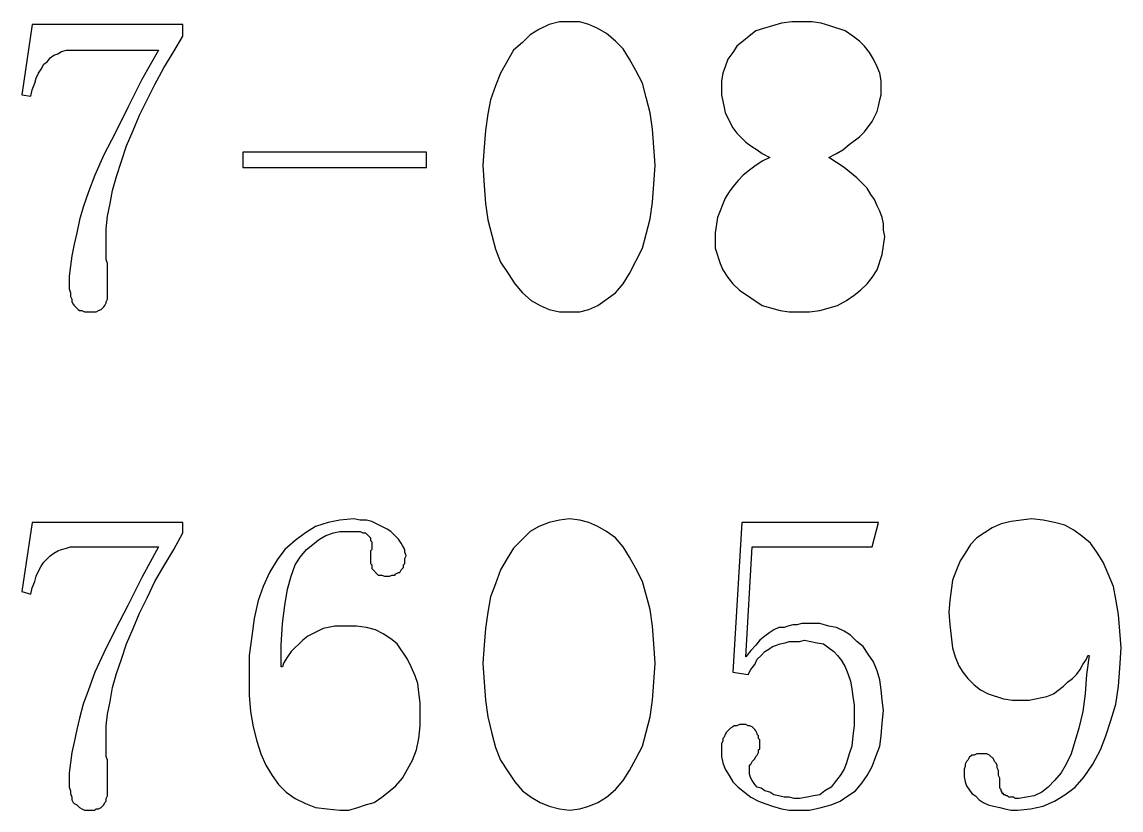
# Model space of a CAD drawing. Extents: x -150 to 150, y -100 to 100.
# Drawn here: x -95.49 to -86.88, y -82.82 to -76.65 of the extents above; entities that cross this region are included whole.
import ezdxf

# ---------------------------------------------------------------- set-up
doc = ezdxf.new("R2010")
doc.units = 0
doc.header["$MEASUREMENT"] = 0
doc.layers.get('0').update_dxf_attribs({"linetype": 'CONTINUOUS'})

msp = doc.modelspace()

# ---------------------------------------------------------------- linework, layer by layer
for points in [[(-94.3, -76.88), (-94.23, -76.76), (-94.23, -76.76), (-94.23, -76.67), (-94.23, -76.67), (-95.41, -76.67), (-95.41, -76.67), (-95.49, -77.22), (-95.49, -77.22), (-95.42, -77.23), (-95.42, -77.23), (-95.41, -77.18), (-95.41, -77.18), (-95.39, -77.13), (-95.39, -77.13), (-95.38, -77.09), (-95.38, -77.09), (-95.36, -77.05), (-95.36, -77.05), (-95.34, -77.02), (-95.34, -77.02), (-95.32, -76.98), (-95.32, -76.98), (-95.29, -76.96), (-95.29, -76.96), (-95.27, -76.93), (-95.27, -76.93), (-95.24, -76.91), (-95.24, -76.91), (-95.21, -76.9), (-95.21, -76.9), (-95.18, -76.88), (-95.18, -76.88), (-95.14, -76.87), (-95.14, -76.87), (-95.11, -76.87), (-95.11, -76.87), (-95.07, -76.87), (-95.07, -76.87), (-94.42, -76.87), (-94.42, -76.87), (-94.55, -77.1), (-94.55, -77.1), (-94.66, -77.32), (-94.66, -77.32), (-94.76, -77.52), (-94.76, -77.52), (-94.85, -77.69), (-94.85, -77.69), (-94.92, -77.85), (-94.92, -77.85), (-94.97, -77.98), (-94.97, -77.98), (-95.01, -78.1), (-95.01, -78.1), (-95.04, -78.2), (-95.04, -78.2), (-95.06, -78.3), (-95.06, -78.3), (-95.08, -78.39), (-95.08, -78.39), (-95.1, -78.48), (-95.1, -78.48), (-95.11, -78.56), (-95.11, -78.56), (-95.12, -78.64), (-95.12, -78.64), (-95.12, -78.71), (-95.12, -78.71), (-95.12, -78.74), (-95.12, -78.74), (-95.11, -78.77), (-95.11, -78.77), (-95.11, -78.8), (-95.11, -78.8), (-95.1, -78.82), (-95.1, -78.82), (-95.1, -78.84), (-95.1, -78.84), (-95.09, -78.86), (-95.09, -78.86), (-95.08, -78.87), (-95.08, -78.87), (-95.06, -78.89), (-95.06, -78.89), (-95.05, -78.9), (-95.05, -78.9), (-95.04, -78.91), (-95.04, -78.91), (-95.02, -78.91), (-95.02, -78.91), (-95, -78.92), (-95, -78.92), (-94.99, -78.92), (-94.99, -78.92), (-94.97, -78.92), (-94.97, -78.92), (-94.95, -78.92), (-94.95, -78.92), (-94.92, -78.92), (-94.92, -78.92), (-94.91, -78.92), (-94.91, -78.92), (-94.89, -78.91), (-94.89, -78.91), (-94.87, -78.9), (-94.87, -78.9), (-94.86, -78.89), (-94.86, -78.89), (-94.85, -78.88), (-94.85, -78.88), (-94.84, -78.87), (-94.84, -78.87), (-94.83, -78.85), (-94.83, -78.85), (-94.83, -78.84), (-94.83, -78.84), (-94.82, -78.82), (-94.82, -78.82), (-94.82, -78.79), (-94.82, -78.79), (-94.82, -78.77), (-94.82, -78.77), (-94.82, -78.74), (-94.82, -78.74), (-94.82, -78.7), (-94.82, -78.7), (-94.82, -78.67), (-94.82, -78.67), (-94.82, -78.63), (-94.82, -78.63), (-94.82, -78.6), (-94.82, -78.6), (-94.82, -78.57), (-94.82, -78.57), (-94.82, -78.54), (-94.82, -78.54), (-94.83, -78.51), (-94.83, -78.51), (-94.83, -78.48), (-94.83, -78.48), (-94.83, -78.46), (-94.83, -78.46), (-94.83, -78.43), (-94.83, -78.43), (-94.83, -78.41), (-94.83, -78.41), (-94.83, -78.39), (-94.83, -78.39), (-94.83, -78.37), (-94.83, -78.37), (-94.83, -78.36), (-94.83, -78.36), (-94.83, -78.27), (-94.83, -78.27), (-94.82, -78.17), (-94.82, -78.17), (-94.8, -78.07), (-94.8, -78.07), (-94.78, -77.97), (-94.78, -77.97), (-94.75, -77.86), (-94.75, -77.86), (-94.71, -77.74), (-94.71, -77.74), (-94.67, -77.62), (-94.67, -77.62), (-94.62, -77.5), (-94.62, -77.5), (-94.57, -77.38), (-94.57, -77.38), (-94.51, -77.26), (-94.51, -77.26), (-94.45, -77.14), (-94.45, -77.14), (-94.38, -77.01), (-94.38, -77.01), (-94.3, -76.88)], [(-91.12, -76.65), (-91.28, -76.65), (-91.28, -76.65), (-91.36, -76.67), (-91.36, -76.67), (-91.44, -76.71), (-91.44, -76.71), (-91.51, -76.75), (-91.51, -76.75), (-91.57, -76.81), (-91.57, -76.81), (-91.64, -76.87), (-91.64, -76.87), (-91.74, -77.05), (-91.74, -77.05), (-91.78, -77.15), (-91.78, -77.15), (-91.82, -77.26), (-91.82, -77.26), (-91.84, -77.37), (-91.84, -77.37), (-91.86, -77.5), (-91.86, -77.5), (-91.87, -77.63), (-91.87, -77.63), (-91.88, -77.77), (-91.88, -77.77), (-91.87, -77.93), (-91.87, -77.93), (-91.86, -78.07), (-91.86, -78.07), (-91.84, -78.2), (-91.84, -78.2), (-91.81, -78.32), (-91.81, -78.32), (-91.78, -78.43), (-91.78, -78.43), (-91.74, -78.53), (-91.74, -78.53), (-91.68, -78.62), (-91.68, -78.62), (-91.63, -78.7), (-91.63, -78.7), (-91.57, -78.77), (-91.57, -78.77), (-91.5, -78.83), (-91.5, -78.83), (-91.43, -78.87), (-91.43, -78.87), (-91.36, -78.9), (-91.36, -78.9), (-91.28, -78.92), (-91.28, -78.92), (-91.12, -78.92), (-91.12, -78.92), (-91.05, -78.9), (-91.05, -78.9), (-90.98, -78.87), (-90.98, -78.87), (-90.84, -78.77), (-90.84, -78.77), (-90.78, -78.7), (-90.78, -78.7), (-90.73, -78.62), (-90.73, -78.62), (-90.63, -78.42), (-90.63, -78.42), (-90.6, -78.31), (-90.6, -78.31), (-90.57, -78.19), (-90.57, -78.19), (-90.55, -78.06), (-90.55, -78.06), (-90.54, -77.92), (-90.54, -77.92), (-90.53, -77.77), (-90.53, -77.77), (-90.55, -77.49), (-90.55, -77.49), (-90.57, -77.36), (-90.57, -77.36), (-90.6, -77.24), (-90.6, -77.24), (-90.63, -77.13), (-90.63, -77.13), (-90.68, -77.03), (-90.68, -77.03), (-90.73, -76.94), (-90.73, -76.94), (-90.78, -76.86), (-90.78, -76.86), (-90.84, -76.8), (-90.84, -76.8), (-90.91, -76.74), (-90.91, -76.74), (-90.98, -76.7), (-90.98, -76.7), (-91.05, -76.67), (-91.05, -76.67), (-91.12, -76.65)], [(-89.3, -76.65), (-89.46, -76.65), (-89.46, -76.65), (-89.54, -76.66), (-89.54, -76.66), (-89.68, -76.7), (-89.68, -76.7), (-89.74, -76.72), (-89.74, -76.72), (-89.89, -76.84), (-89.89, -76.84), (-89.92, -76.89), (-89.92, -76.89), (-89.96, -76.94), (-89.96, -76.94), (-89.98, -77), (-89.98, -77), (-90, -77.05), (-90, -77.05), (-90.01, -77.11), (-90.01, -77.11), (-90.01, -77.22), (-90.01, -77.22), (-89.99, -77.32), (-89.99, -77.32), (-89.98, -77.36), (-89.98, -77.36), (-89.92, -77.48), (-89.92, -77.48), (-89.89, -77.52), (-89.89, -77.52), (-89.82, -77.59), (-89.82, -77.59), (-89.78, -77.62), (-89.78, -77.62), (-89.73, -77.65), (-89.73, -77.65), (-89.69, -77.68), (-89.69, -77.68), (-89.63, -77.71), (-89.63, -77.71), (-89.69, -77.74), (-89.69, -77.74), (-89.75, -77.78), (-89.75, -77.78), (-89.79, -77.81), (-89.79, -77.81), (-89.84, -77.85), (-89.84, -77.85), (-89.88, -77.89), (-89.88, -77.89), (-89.92, -77.94), (-89.92, -77.94), (-89.95, -77.98), (-89.95, -77.98), (-89.98, -78.03), (-89.98, -78.03), (-90.04, -78.18), (-90.04, -78.18), (-90.06, -78.3), (-90.06, -78.3), (-90.06, -78.42), (-90.06, -78.42), (-90.02, -78.54), (-90.02, -78.54), (-90, -78.59), (-90, -78.59), (-89.96, -78.65), (-89.96, -78.65), (-89.92, -78.7), (-89.92, -78.7), (-89.87, -78.75), (-89.87, -78.75), (-89.69, -78.87), (-89.69, -78.87), (-89.55, -78.91), (-89.55, -78.91), (-89.48, -78.92), (-89.48, -78.92), (-89.32, -78.92), (-89.32, -78.92), (-89.24, -78.91), (-89.24, -78.91), (-89.1, -78.87), (-89.1, -78.87), (-89.03, -78.83), (-89.03, -78.83), (-88.97, -78.79), (-88.97, -78.79), (-88.92, -78.75), (-88.92, -78.75), (-88.87, -78.7), (-88.87, -78.7), (-88.83, -78.65), (-88.83, -78.65), (-88.79, -78.59), (-88.79, -78.59), (-88.75, -78.47), (-88.75, -78.47), (-88.73, -78.33), (-88.73, -78.33), (-88.74, -78.28), (-88.74, -78.28), (-88.74, -78.23), (-88.74, -78.23), (-88.75, -78.18), (-88.75, -78.18), (-88.77, -78.13), (-88.77, -78.13), (-88.79, -78.09), (-88.79, -78.09), (-88.81, -78.04), (-88.81, -78.04), (-88.84, -78), (-88.84, -78), (-88.87, -77.95), (-88.87, -77.95), (-88.95, -77.87), (-88.95, -77.87), (-89.05, -77.79), (-89.05, -77.79), (-89.17, -77.71), (-89.17, -77.71), (-89.11, -77.68), (-89.11, -77.68), (-89.06, -77.65), (-89.06, -77.65), (-89.01, -77.61), (-89.01, -77.61), (-88.93, -77.55), (-88.93, -77.55), (-88.89, -77.51), (-88.89, -77.51), (-88.83, -77.43), (-88.83, -77.43), (-88.79, -77.35), (-88.79, -77.35), (-88.78, -77.31), (-88.78, -77.31), (-88.77, -77.26), (-88.77, -77.26), (-88.76, -77.22), (-88.76, -77.22), (-88.76, -77.11), (-88.76, -77.11), (-88.77, -77.05), (-88.77, -77.05), (-88.79, -77), (-88.79, -77), (-88.82, -76.94), (-88.82, -76.94), (-88.85, -76.89), (-88.85, -76.89), (-88.89, -76.84), (-88.89, -76.84), (-88.93, -76.8), (-88.93, -76.8), (-88.98, -76.76), (-88.98, -76.76), (-89.04, -76.72), (-89.04, -76.72), (-89.16, -76.68), (-89.16, -76.68), (-89.23, -76.66), (-89.23, -76.66), (-89.3, -76.65)], [(-93.76, -77.67), (-93.76, -77.79), (-93.76, -77.79), (-92.32, -77.79), (-92.32, -77.79), (-92.32, -77.67), (-92.32, -77.67), (-93.76, -77.67)], [(-94.3, -80.78), (-94.23, -80.65), (-94.23, -80.65), (-94.23, -80.57), (-94.23, -80.57), (-95.41, -80.57), (-95.41, -80.57), (-95.49, -81.11), (-95.49, -81.11), (-95.42, -81.13), (-95.42, -81.13), (-95.41, -81.08), (-95.41, -81.08), (-95.39, -81.03), (-95.39, -81.03), (-95.38, -80.99), (-95.38, -80.99), (-95.36, -80.95), (-95.36, -80.95), (-95.34, -80.91), (-95.34, -80.91), (-95.32, -80.88), (-95.32, -80.88), (-95.29, -80.85), (-95.29, -80.85), (-95.27, -80.83), (-95.27, -80.83), (-95.24, -80.81), (-95.24, -80.81), (-95.21, -80.79), (-95.21, -80.79), (-95.18, -80.78), (-95.18, -80.78), (-95.14, -80.77), (-95.14, -80.77), (-95.11, -80.76), (-95.11, -80.76), (-95.07, -80.76), (-95.07, -80.76), (-94.42, -80.76), (-94.42, -80.76), (-94.55, -81), (-94.55, -81), (-94.66, -81.22), (-94.66, -81.22), (-94.76, -81.41), (-94.76, -81.41), (-94.85, -81.59), (-94.85, -81.59), (-94.92, -81.74), (-94.92, -81.74), (-94.97, -81.88), (-94.97, -81.88), (-95.01, -81.99), (-95.01, -81.99), (-95.04, -82.1), (-95.04, -82.1), (-95.06, -82.19), (-95.06, -82.19), (-95.08, -82.29), (-95.08, -82.29), (-95.1, -82.37), (-95.1, -82.37), (-95.11, -82.45), (-95.11, -82.45), (-95.12, -82.53), (-95.12, -82.53), (-95.12, -82.6), (-95.12, -82.6), (-95.12, -82.64), (-95.12, -82.64), (-95.11, -82.67), (-95.11, -82.67), (-95.11, -82.69), (-95.11, -82.69), (-95.1, -82.72), (-95.1, -82.72), (-95.1, -82.74), (-95.1, -82.74), (-95.09, -82.76), (-95.09, -82.76), (-95.08, -82.77), (-95.08, -82.77), (-95.06, -82.78), (-95.06, -82.78), (-95.05, -82.79), (-95.05, -82.79), (-95.04, -82.8), (-95.04, -82.8), (-95.02, -82.81), (-95.02, -82.81), (-95, -82.82), (-95, -82.82), (-94.99, -82.82), (-94.99, -82.82), (-94.97, -82.82), (-94.97, -82.82), (-94.95, -82.82), (-94.95, -82.82), (-94.92, -82.82), (-94.92, -82.82), (-94.91, -82.81), (-94.91, -82.81), (-94.89, -82.81), (-94.89, -82.81), (-94.87, -82.8), (-94.87, -82.8), (-94.86, -82.79), (-94.86, -82.79), (-94.85, -82.78), (-94.85, -82.78), (-94.84, -82.76), (-94.84, -82.76), (-94.83, -82.75), (-94.83, -82.75), (-94.83, -82.73), (-94.83, -82.73), (-94.82, -82.71), (-94.82, -82.71), (-94.82, -82.69), (-94.82, -82.69), (-94.82, -82.66), (-94.82, -82.66), (-94.82, -82.64), (-94.82, -82.64), (-94.82, -82.6), (-94.82, -82.6), (-94.82, -82.56), (-94.82, -82.56), (-94.82, -82.53), (-94.82, -82.53), (-94.82, -82.49), (-94.82, -82.49), (-94.82, -82.46), (-94.82, -82.46), (-94.82, -82.43), (-94.82, -82.43), (-94.83, -82.4), (-94.83, -82.4), (-94.83, -82.38), (-94.83, -82.38), (-94.83, -82.35), (-94.83, -82.35), (-94.83, -82.33), (-94.83, -82.33), (-94.83, -82.31), (-94.83, -82.31), (-94.83, -82.29), (-94.83, -82.29), (-94.83, -82.27), (-94.83, -82.27), (-94.83, -82.25), (-94.83, -82.25), (-94.83, -82.16), (-94.83, -82.16), (-94.82, -82.07), (-94.82, -82.07), (-94.8, -81.97), (-94.8, -81.97), (-94.78, -81.86), (-94.78, -81.86), (-94.75, -81.75), (-94.75, -81.75), (-94.71, -81.64), (-94.71, -81.64), (-94.67, -81.52), (-94.67, -81.52), (-94.62, -81.4), (-94.62, -81.4), (-94.57, -81.28), (-94.57, -81.28), (-94.51, -81.16), (-94.51, -81.16), (-94.45, -81.03), (-94.45, -81.03), (-94.38, -80.91), (-94.38, -80.91), (-94.3, -80.78)], [(-92.89, -80.54), (-93, -80.55), (-93, -80.55), (-93.09, -80.57), (-93.09, -80.57), (-93.19, -80.6), (-93.19, -80.6), (-93.27, -80.65), (-93.27, -80.65), (-93.35, -80.71), (-93.35, -80.71), (-93.43, -80.78), (-93.43, -80.78), (-93.49, -80.86), (-93.49, -80.86), (-93.55, -80.96), (-93.55, -80.96), (-93.6, -81.07), (-93.6, -81.07), (-93.64, -81.18), (-93.64, -81.18), (-93.67, -81.32), (-93.67, -81.32), (-93.69, -81.46), (-93.69, -81.46), (-93.71, -81.61), (-93.71, -81.61), (-93.71, -81.92), (-93.71, -81.92), (-93.7, -82.05), (-93.7, -82.05), (-93.68, -82.17), (-93.68, -82.17), (-93.65, -82.28), (-93.65, -82.28), (-93.62, -82.38), (-93.62, -82.38), (-93.58, -82.47), (-93.58, -82.47), (-93.53, -82.55), (-93.53, -82.55), (-93.48, -82.62), (-93.48, -82.62), (-93.42, -82.68), (-93.42, -82.68), (-93.35, -82.73), (-93.35, -82.73), (-93.27, -82.77), (-93.27, -82.77), (-93.19, -82.8), (-93.19, -82.8), (-93.1, -82.81), (-93.1, -82.81), (-93, -82.82), (-93, -82.82), (-92.93, -82.82), (-92.93, -82.82), (-92.86, -82.8), (-92.86, -82.8), (-92.8, -82.78), (-92.8, -82.78), (-92.73, -82.76), (-92.73, -82.76), (-92.67, -82.72), (-92.67, -82.72), (-92.62, -82.68), (-92.62, -82.68), (-92.56, -82.63), (-92.56, -82.63), (-92.51, -82.57), (-92.51, -82.57), (-92.43, -82.43), (-92.43, -82.43), (-92.4, -82.35), (-92.4, -82.35), (-92.38, -82.26), (-92.38, -82.26), (-92.37, -82.16), (-92.37, -82.16), (-92.37, -81.98), (-92.37, -81.98), (-92.38, -81.9), (-92.38, -81.9), (-92.39, -81.83), (-92.39, -81.83), (-92.41, -81.77), (-92.41, -81.77), (-92.44, -81.7), (-92.44, -81.7), (-92.47, -81.64), (-92.47, -81.64), (-92.55, -81.52), (-92.55, -81.52), (-92.6, -81.48), (-92.6, -81.48), (-92.66, -81.44), (-92.66, -81.44), (-92.72, -81.41), (-92.72, -81.41), (-92.79, -81.39), (-92.79, -81.39), (-92.87, -81.38), (-92.87, -81.38), (-93.04, -81.38), (-93.04, -81.38), (-93.09, -81.39), (-93.09, -81.39), (-93.13, -81.4), (-93.13, -81.4), (-93.25, -81.46), (-93.25, -81.46), (-93.29, -81.49), (-93.29, -81.49), (-93.38, -81.58), (-93.38, -81.58), (-93.41, -81.62), (-93.41, -81.62), (-93.44, -81.67), (-93.44, -81.67), (-93.45, -81.7), (-93.45, -81.7), (-93.46, -81.7), (-93.46, -81.7), (-93.46, -81.53), (-93.46, -81.53), (-93.45, -81.36), (-93.45, -81.36), (-93.43, -81.22), (-93.43, -81.22), (-93.41, -81.09), (-93.41, -81.09), (-93.38, -80.99), (-93.38, -80.99), (-93.35, -80.9), (-93.35, -80.9), (-93.31, -80.84), (-93.31, -80.84), (-93.26, -80.78), (-93.26, -80.78), (-93.16, -80.7), (-93.16, -80.7), (-93.11, -80.67), (-93.11, -80.67), (-93.05, -80.65), (-93.05, -80.65), (-93, -80.64), (-93, -80.64), (-92.84, -80.64), (-92.84, -80.64), (-92.82, -80.65), (-92.82, -80.65), (-92.8, -80.65), (-92.8, -80.65), (-92.76, -80.69), (-92.76, -80.69), (-92.76, -80.71), (-92.76, -80.71), (-92.75, -80.72), (-92.75, -80.72), (-92.75, -80.78), (-92.75, -80.78), (-92.76, -80.79), (-92.76, -80.79), (-92.76, -80.89), (-92.76, -80.89), (-92.75, -80.9), (-92.75, -80.9), (-92.75, -80.93), (-92.75, -80.93), (-92.7, -80.98), (-92.7, -80.98), (-92.67, -80.98), (-92.67, -80.98), (-92.65, -80.99), (-92.65, -80.99), (-92.61, -80.99), (-92.61, -80.99), (-92.59, -80.98), (-92.59, -80.98), (-92.57, -80.98), (-92.57, -80.98), (-92.56, -80.97), (-92.56, -80.97), (-92.54, -80.96), (-92.54, -80.96), (-92.53, -80.96), (-92.53, -80.96), (-92.52, -80.94), (-92.52, -80.94), (-92.5, -80.92), (-92.5, -80.92), (-92.5, -80.9), (-92.5, -80.9), (-92.49, -80.89), (-92.49, -80.89), (-92.49, -80.85), (-92.49, -80.85), (-92.48, -80.83), (-92.48, -80.83), (-92.49, -80.8), (-92.49, -80.8), (-92.49, -80.78), (-92.49, -80.78), (-92.51, -80.75), (-92.51, -80.75), (-92.52, -80.73), (-92.52, -80.73), (-92.54, -80.7), (-92.54, -80.7), (-92.6, -80.64), (-92.6, -80.64), (-92.63, -80.62), (-92.63, -80.62), (-92.75, -80.56), (-92.75, -80.56), (-92.79, -80.55), (-92.79, -80.55), (-92.84, -80.55), (-92.84, -80.55), (-92.89, -80.54)], [(-91.2, -80.54), (-91.28, -80.55), (-91.28, -80.55), (-91.36, -80.57), (-91.36, -80.57), (-91.44, -80.6), (-91.44, -80.6), (-91.51, -80.64), (-91.51, -80.64), (-91.64, -80.77), (-91.64, -80.77), (-91.69, -80.85), (-91.69, -80.85), (-91.74, -80.94), (-91.74, -80.94), (-91.78, -81.05), (-91.78, -81.05), (-91.82, -81.15), (-91.82, -81.15), (-91.84, -81.27), (-91.84, -81.27), (-91.86, -81.4), (-91.86, -81.4), (-91.87, -81.53), (-91.87, -81.53), (-91.88, -81.67), (-91.88, -81.67), (-91.87, -81.82), (-91.87, -81.82), (-91.86, -81.96), (-91.86, -81.96), (-91.84, -82.09), (-91.84, -82.09), (-91.81, -82.22), (-91.81, -82.22), (-91.78, -82.33), (-91.78, -82.33), (-91.74, -82.43), (-91.74, -82.43), (-91.68, -82.52), (-91.68, -82.52), (-91.63, -82.6), (-91.63, -82.6), (-91.57, -82.67), (-91.57, -82.67), (-91.5, -82.72), (-91.5, -82.72), (-91.43, -82.76), (-91.43, -82.76), (-91.36, -82.79), (-91.36, -82.79), (-91.28, -82.81), (-91.28, -82.81), (-91.2, -82.82), (-91.2, -82.82), (-91.12, -82.81), (-91.12, -82.81), (-91.05, -82.79), (-91.05, -82.79), (-90.98, -82.76), (-90.98, -82.76), (-90.91, -82.72), (-90.91, -82.72), (-90.84, -82.66), (-90.84, -82.66), (-90.78, -82.59), (-90.78, -82.59), (-90.73, -82.51), (-90.73, -82.51), (-90.68, -82.42), (-90.68, -82.42), (-90.63, -82.32), (-90.63, -82.32), (-90.6, -82.21), (-90.6, -82.21), (-90.57, -82.09), (-90.57, -82.09), (-90.55, -81.96), (-90.55, -81.96), (-90.54, -81.82), (-90.54, -81.82), (-90.53, -81.67), (-90.53, -81.67), (-90.54, -81.52), (-90.54, -81.52), (-90.55, -81.38), (-90.55, -81.38), (-90.57, -81.25), (-90.57, -81.25), (-90.63, -81.03), (-90.63, -81.03), (-90.68, -80.93), (-90.68, -80.93), (-90.73, -80.84), (-90.73, -80.84), (-90.78, -80.76), (-90.78, -80.76), (-90.84, -80.69), (-90.84, -80.69), (-90.91, -80.64), (-90.91, -80.64), (-90.98, -80.6), (-90.98, -80.6), (-91.05, -80.57), (-91.05, -80.57), (-91.12, -80.55), (-91.12, -80.55), (-91.2, -80.54)], [(-89.24, -81.36), (-89.31, -81.36), (-89.31, -81.36), (-89.35, -81.36), (-89.35, -81.36), (-89.38, -81.36), (-89.38, -81.36), (-89.42, -81.37), (-89.42, -81.37), (-89.45, -81.37), (-89.45, -81.37), (-89.49, -81.38), (-89.49, -81.38), (-89.52, -81.39), (-89.52, -81.39), (-89.56, -81.39), (-89.56, -81.39), (-89.6, -81.41), (-89.6, -81.41), (-89.63, -81.43), (-89.63, -81.43), (-89.67, -81.46), (-89.67, -81.46), (-89.71, -81.49), (-89.71, -81.49), (-89.74, -81.53), (-89.74, -81.53), (-89.78, -81.57), (-89.78, -81.57), (-89.82, -81.62), (-89.82, -81.62), (-89.77, -80.76), (-89.77, -80.76), (-88.83, -80.76), (-88.83, -80.76), (-88.78, -80.57), (-88.78, -80.57), (-89.85, -80.57), (-89.85, -80.57), (-89.92, -81.74), (-89.92, -81.74), (-89.8, -81.76), (-89.8, -81.76), (-89.78, -81.72), (-89.78, -81.72), (-89.75, -81.68), (-89.75, -81.68), (-89.73, -81.64), (-89.73, -81.64), (-89.7, -81.61), (-89.7, -81.61), (-89.67, -81.58), (-89.67, -81.58), (-89.64, -81.56), (-89.64, -81.56), (-89.61, -81.54), (-89.61, -81.54), (-89.58, -81.53), (-89.58, -81.53), (-89.55, -81.52), (-89.55, -81.52), (-89.51, -81.51), (-89.51, -81.51), (-89.48, -81.5), (-89.48, -81.5), (-89.44, -81.5), (-89.44, -81.5), (-89.4, -81.5), (-89.4, -81.5), (-89.36, -81.49), (-89.36, -81.49), (-89.31, -81.5), (-89.31, -81.5), (-89.26, -81.51), (-89.26, -81.51), (-89.21, -81.52), (-89.21, -81.52), (-89.17, -81.55), (-89.17, -81.55), (-89.13, -81.58), (-89.13, -81.58), (-89.1, -81.61), (-89.1, -81.61), (-89.07, -81.65), (-89.07, -81.65), (-89.04, -81.7), (-89.04, -81.7), (-89.02, -81.75), (-89.02, -81.75), (-89, -81.81), (-89, -81.81), (-88.99, -81.87), (-88.99, -81.87), (-88.98, -81.93), (-88.98, -81.93), (-88.97, -82), (-88.97, -82), (-88.97, -82.08), (-88.97, -82.08), (-88.97, -82.16), (-88.97, -82.16), (-88.98, -82.24), (-88.98, -82.24), (-88.99, -82.32), (-88.99, -82.32), (-89.01, -82.38), (-89.01, -82.38), (-89.03, -82.45), (-89.03, -82.45), (-89.05, -82.5), (-89.05, -82.5), (-89.08, -82.55), (-89.08, -82.55), (-89.12, -82.6), (-89.12, -82.6), (-89.15, -82.64), (-89.15, -82.64), (-89.2, -82.67), (-89.2, -82.67), (-89.24, -82.7), (-89.24, -82.7), (-89.29, -82.71), (-89.29, -82.71), (-89.34, -82.72), (-89.34, -82.72), (-89.4, -82.73), (-89.4, -82.73), (-89.44, -82.73), (-89.44, -82.73), (-89.48, -82.72), (-89.48, -82.72), (-89.52, -82.72), (-89.52, -82.72), (-89.56, -82.71), (-89.56, -82.71), (-89.6, -82.7), (-89.6, -82.7), (-89.63, -82.68), (-89.63, -82.68), (-89.67, -82.67), (-89.67, -82.67), (-89.7, -82.65), (-89.7, -82.65), (-89.73, -82.64), (-89.73, -82.64), (-89.75, -82.62), (-89.75, -82.62), (-89.77, -82.59), (-89.77, -82.59), (-89.78, -82.57), (-89.78, -82.57), (-89.79, -82.54), (-89.79, -82.54), (-89.79, -82.51), (-89.79, -82.51), (-89.79, -82.5), (-89.79, -82.5), (-89.79, -82.48), (-89.79, -82.48), (-89.79, -82.47), (-89.79, -82.47), (-89.78, -82.46), (-89.78, -82.46), (-89.77, -82.44), (-89.77, -82.44), (-89.76, -82.43), (-89.76, -82.43), (-89.75, -82.42), (-89.75, -82.42), (-89.74, -82.4), (-89.74, -82.4), (-89.73, -82.39), (-89.73, -82.39), (-89.72, -82.37), (-89.72, -82.37), (-89.72, -82.35), (-89.72, -82.35), (-89.71, -82.34), (-89.71, -82.34), (-89.71, -82.32), (-89.71, -82.32), (-89.71, -82.29), (-89.71, -82.29), (-89.71, -82.28), (-89.71, -82.28), (-89.71, -82.27), (-89.71, -82.27), (-89.72, -82.26), (-89.72, -82.26), (-89.72, -82.24), (-89.72, -82.24), (-89.73, -82.23), (-89.73, -82.23), (-89.73, -82.22), (-89.73, -82.22), (-89.74, -82.2), (-89.74, -82.2), (-89.75, -82.19), (-89.75, -82.19), (-89.76, -82.18), (-89.76, -82.18), (-89.77, -82.17), (-89.77, -82.17), (-89.79, -82.16), (-89.79, -82.16), (-89.8, -82.16), (-89.8, -82.16), (-89.82, -82.15), (-89.82, -82.15), (-89.84, -82.15), (-89.84, -82.15), (-89.87, -82.15), (-89.87, -82.15), (-89.89, -82.16), (-89.89, -82.16), (-89.91, -82.16), (-89.91, -82.16), (-89.92, -82.17), (-89.92, -82.17), (-89.94, -82.18), (-89.94, -82.18), (-89.96, -82.2), (-89.96, -82.2), (-89.97, -82.21), (-89.97, -82.21), (-89.98, -82.23), (-89.98, -82.23), (-89.99, -82.25), (-89.99, -82.25), (-90, -82.26), (-90, -82.26), (-90, -82.28), (-90, -82.28), (-90.01, -82.3), (-90.01, -82.3), (-90.01, -82.32), (-90.01, -82.32), (-90.01, -82.34), (-90.01, -82.34), (-90.01, -82.4), (-90.01, -82.4), (-90, -82.45), (-90, -82.45), (-89.98, -82.5), (-89.98, -82.5), (-89.95, -82.55), (-89.95, -82.55), (-89.92, -82.6), (-89.92, -82.6), (-89.88, -82.64), (-89.88, -82.64), (-89.83, -82.68), (-89.83, -82.68), (-89.78, -82.72), (-89.78, -82.72), (-89.72, -82.75), (-89.72, -82.75), (-89.67, -82.77), (-89.67, -82.77), (-89.61, -82.79), (-89.61, -82.79), (-89.54, -82.81), (-89.54, -82.81), (-89.48, -82.82), (-89.48, -82.82), (-89.41, -82.82), (-89.41, -82.82), (-89.32, -82.82), (-89.32, -82.82), (-89.23, -82.8), (-89.23, -82.8), (-89.15, -82.78), (-89.15, -82.78), (-89.08, -82.75), (-89.08, -82.75), (-89.02, -82.71), (-89.02, -82.71), (-88.96, -82.67), (-88.96, -82.67), (-88.91, -82.61), (-88.91, -82.61), (-88.87, -82.55), (-88.87, -82.55), (-88.83, -82.48), (-88.83, -82.48), (-88.8, -82.4), (-88.8, -82.4), (-88.77, -82.32), (-88.77, -82.32), (-88.76, -82.24), (-88.76, -82.24), (-88.75, -82.14), (-88.75, -82.14), (-88.74, -82.04), (-88.74, -82.04), (-88.75, -81.96), (-88.75, -81.96), (-88.76, -81.88), (-88.76, -81.88), (-88.77, -81.8), (-88.77, -81.8), (-88.79, -81.73), (-88.79, -81.73), (-88.82, -81.66), (-88.82, -81.66), (-88.86, -81.6), (-88.86, -81.6), (-88.9, -81.54), (-88.9, -81.54), (-88.95, -81.5), (-88.95, -81.5), (-89, -81.45), (-89, -81.45), (-89.05, -81.42), (-89.05, -81.42), (-89.11, -81.39), (-89.11, -81.39), (-89.17, -81.38), (-89.17, -81.38), (-89.24, -81.36)], [(-87.58, -80.54), (-87.74, -80.56), (-87.74, -80.56), (-87.82, -80.58), (-87.82, -80.58), (-87.89, -80.61), (-87.89, -80.61), (-88.01, -80.69), (-88.01, -80.69), (-88.06, -80.74), (-88.06, -80.74), (-88.1, -80.81), (-88.1, -80.81), (-88.14, -80.87), (-88.14, -80.87), (-88.17, -80.94), (-88.17, -80.94), (-88.2, -81.02), (-88.2, -81.02), (-88.22, -81.18), (-88.22, -81.18), (-88.23, -81.27), (-88.23, -81.27), (-88.22, -81.37), (-88.22, -81.37), (-88.2, -81.55), (-88.2, -81.55), (-88.18, -81.62), (-88.18, -81.62), (-88.15, -81.69), (-88.15, -81.69), (-88.12, -81.74), (-88.12, -81.74), (-88.08, -81.79), (-88.08, -81.79), (-88.03, -81.84), (-88.03, -81.84), (-87.98, -81.88), (-87.98, -81.88), (-87.92, -81.91), (-87.92, -81.91), (-87.8, -81.95), (-87.8, -81.95), (-87.73, -81.96), (-87.73, -81.96), (-87.6, -81.96), (-87.6, -81.96), (-87.5, -81.94), (-87.5, -81.94), (-87.46, -81.93), (-87.46, -81.93), (-87.41, -81.91), (-87.41, -81.91), (-87.33, -81.85), (-87.33, -81.85), (-87.3, -81.82), (-87.3, -81.82), (-87.26, -81.79), (-87.26, -81.79), (-87.23, -81.76), (-87.23, -81.76), (-87.2, -81.72), (-87.2, -81.72), (-87.18, -81.68), (-87.18, -81.68), (-87.15, -81.64), (-87.15, -81.64), (-87.14, -81.61), (-87.14, -81.61), (-87.13, -81.61), (-87.13, -81.61), (-87.15, -81.76), (-87.15, -81.76), (-87.16, -81.91), (-87.16, -81.91), (-87.18, -82.05), (-87.18, -82.05), (-87.21, -82.18), (-87.21, -82.18), (-87.27, -82.38), (-87.27, -82.38), (-87.31, -82.46), (-87.31, -82.46), (-87.35, -82.53), (-87.35, -82.53), (-87.4, -82.59), (-87.4, -82.59), (-87.45, -82.64), (-87.45, -82.64), (-87.5, -82.68), (-87.5, -82.68), (-87.56, -82.71), (-87.56, -82.71), (-87.68, -82.73), (-87.68, -82.73), (-87.71, -82.73), (-87.71, -82.73), (-87.72, -82.72), (-87.72, -82.72), (-87.76, -82.72), (-87.76, -82.72), (-87.77, -82.71), (-87.77, -82.71), (-87.78, -82.71), (-87.78, -82.71), (-87.79, -82.7), (-87.79, -82.7), (-87.8, -82.7), (-87.8, -82.7), (-87.8, -82.69), (-87.8, -82.69), (-87.81, -82.69), (-87.81, -82.69), (-87.81, -82.68), (-87.81, -82.68), (-87.82, -82.67), (-87.82, -82.67), (-87.82, -82.66), (-87.82, -82.66), (-87.83, -82.65), (-87.83, -82.65), (-87.83, -82.57), (-87.83, -82.57), (-87.84, -82.55), (-87.84, -82.55), (-87.84, -82.51), (-87.84, -82.51), (-87.85, -82.49), (-87.85, -82.49), (-87.85, -82.47), (-87.85, -82.47), (-87.86, -82.45), (-87.86, -82.45), (-87.87, -82.44), (-87.87, -82.44), (-87.88, -82.42), (-87.88, -82.42), (-87.91, -82.39), (-87.91, -82.39), (-87.93, -82.38), (-87.93, -82.38), (-88.01, -82.38), (-88.01, -82.38), (-88.03, -82.39), (-88.03, -82.39), (-88.05, -82.39), (-88.05, -82.39), (-88.07, -82.41), (-88.07, -82.41), (-88.08, -82.43), (-88.08, -82.43), (-88.09, -82.44), (-88.09, -82.44), (-88.1, -82.46), (-88.1, -82.46), (-88.1, -82.48), (-88.1, -82.48), (-88.11, -82.5), (-88.11, -82.5), (-88.11, -82.56), (-88.11, -82.56), (-88.1, -82.6), (-88.1, -82.6), (-88.09, -82.63), (-88.09, -82.63), (-88.05, -82.69), (-88.05, -82.69), (-88.02, -82.71), (-88.02, -82.71), (-87.99, -82.74), (-87.99, -82.74), (-87.96, -82.76), (-87.96, -82.76), (-87.92, -82.78), (-87.92, -82.78), (-87.88, -82.79), (-87.88, -82.79), (-87.83, -82.8), (-87.83, -82.8), (-87.79, -82.81), (-87.79, -82.81), (-87.74, -82.82), (-87.74, -82.82), (-87.69, -82.82), (-87.69, -82.82), (-87.59, -82.81), (-87.59, -82.81), (-87.49, -82.79), (-87.49, -82.79), (-87.4, -82.75), (-87.4, -82.75), (-87.32, -82.7), (-87.32, -82.7), (-87.24, -82.64), (-87.24, -82.64), (-87.17, -82.56), (-87.17, -82.56), (-87.1, -82.46), (-87.1, -82.46), (-87.04, -82.35), (-87.04, -82.35), (-87, -82.24), (-87, -82.24), (-86.96, -82.12), (-86.96, -82.12), (-86.92, -81.99), (-86.92, -81.99), (-86.9, -81.85), (-86.9, -81.85), (-86.89, -81.71), (-86.89, -81.71), (-86.88, -81.55), (-86.88, -81.55), (-86.9, -81.29), (-86.9, -81.29), (-86.92, -81.17), (-86.92, -81.17), (-86.94, -81.07), (-86.94, -81.07), (-86.98, -80.97), (-86.98, -80.97), (-87.02, -80.88), (-87.02, -80.88), (-87.07, -80.8), (-87.07, -80.8), (-87.12, -80.73), (-87.12, -80.73), (-87.18, -80.68), (-87.18, -80.68), (-87.25, -80.63), (-87.25, -80.63), (-87.32, -80.59), (-87.32, -80.59), (-87.4, -80.57), (-87.4, -80.57), (-87.49, -80.55), (-87.49, -80.55), (-87.58, -80.54)]]:
    msp.add_lwpolyline(points)

doc.saveas('drawing.dxf')
